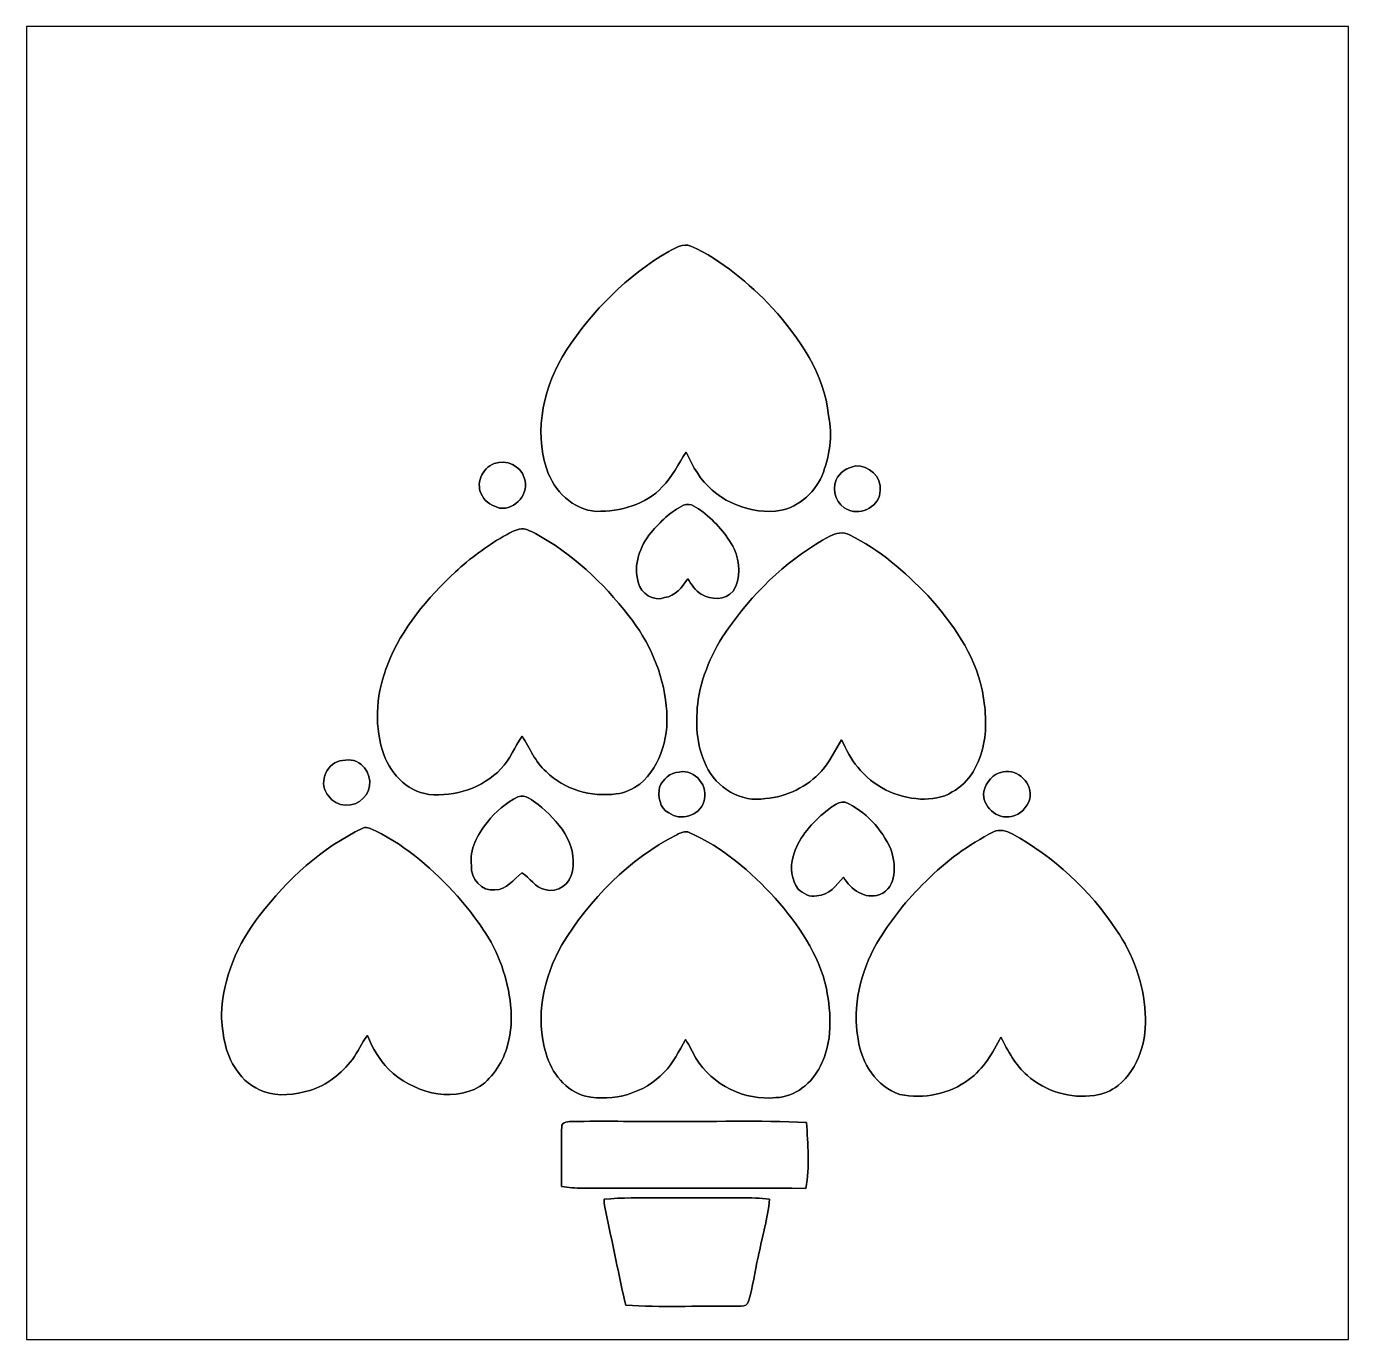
# Model space of a CAD drawing. Header units: centimetres. Extents: x -16.8 to 16.8, y -16.7 to 16.7.
import ezdxf

# ---------------------------------------------------------------- set-up
doc = ezdxf.new("R2010")
doc.units = ezdxf.units.CM
doc.header["$MEASUREMENT"] = 0
doc.layers.add('Layer 1', color=7, linetype='Continuous')

msp = doc.modelspace()

# ---------------------------------------------------------------- linework, layer by layer
at = {"layer": 'Layer 1', "color": 7}
for points, knots in [([(-16.77458, 16.66875), (-16.77458, 16.66875), (16.77458, 16.66875), (16.77458, 16.66875), (16.77458, 16.66875), (16.77458, 16.66875), (16.77458, -16.66875), (16.77458, -16.66875), (16.77458, -16.66875), (16.77458, -16.66875), (-16.77458, -16.66875), (-16.77458, -16.66875), (-16.77458, -16.66875), (-16.77458, -16.66875), (-16.77458, 16.66875), (-16.77458, 16.66875), (-16.77458, 16.66875), (-16.77458, 16.66875), (-16.77458, 16.66875), (-16.77458, 16.66875)], [0, 0, 0, 0, 0.16666667, 0.16666667, 0.16666667, 0.16666667, 0.33333333, 0.33333333, 0.33333333, 0.33333333, 0.5, 0.5, 0.5, 0.5, 0.66666667, 0.66666667, 0.66666667, 0.66666667, 1, 1, 1, 1]), ([(-0.47766, 10.95516), (-1.53388, 10.34697), (-2.41159, 9.45515), (-3.07693, 8.4395), (-3.07693, 8.4395), (-3.63926, 7.56109), (-3.90878, 6.43643), (-3.56799, 5.42502), (-3.56799, 5.42502), (-3.39196, 4.87398), (-2.90759, 4.39632), (-2.31034, 4.35751), (-2.31034, 4.35751), (-1.70886, 4.3501), (-1.05939, 4.52402), (-0.63959, 4.97946), (-0.63959, 4.97946), (-0.37924, 5.23028), (-0.23954, 5.5686), (-0.03034, 5.85717), (-0.03034, 5.85717), (0.05609, 5.67831), (0.13794, 5.49628), (0.25118, 5.33188), (0.25118, 5.33188), (0.66604, 4.67501), (1.46756, 4.30248), (2.23591, 4.36386), (2.23591, 4.36386), (2.75943, 4.41007), (3.21028, 4.79178), (3.41312, 5.26591), (3.41312, 5.26591), (3.60821, 5.74463), (3.68406, 6.2798), (3.58175, 6.78991), (3.58175, 6.78991), (3.47204, 7.84684), (2.84339, 8.75524), (2.15194, 9.52535), (2.15194, 9.52535), (1.55469, 10.1533), (0.88159, 10.7315), (0.08608, 11.09098), (0.08608, 11.09098), (-0.11183, 11.17953), (-0.30798, 11.03948), (-0.47766, 10.95516), (-0.47766, 10.95516), (-0.47766, 10.95516), (-0.47766, 10.95516), (-0.47766, 10.95516)], [0, 0, 0, 0, 0.07142857, 0.07142857, 0.07142857, 0.07142857, 0.14285714, 0.14285714, 0.14285714, 0.14285714, 0.21428571, 0.21428571, 0.21428571, 0.21428571, 0.28571429, 0.28571429, 0.28571429, 0.28571429, 0.35714286, 0.35714286, 0.35714286, 0.35714286, 0.42857143, 0.42857143, 0.42857143, 0.42857143, 0.5, 0.5, 0.5, 0.5, 0.57142857, 0.57142857, 0.57142857, 0.57142857, 0.64285714, 0.64285714, 0.64285714, 0.64285714, 0.71428571, 0.71428571, 0.71428571, 0.71428571, 0.78571429, 0.78571429, 0.78571429, 0.78571429, 0.85714286, 0.85714286, 0.85714286, 0.85714286, 1, 1, 1, 1]), ([(-4.90255, 5.5693), (-5.22076, 5.46029), (-5.39468, 5.03484), (-5.20347, 4.74451), (-5.20347, 4.74451), (-5.12269, 4.57482), (-4.93783, 4.49192), (-4.76814, 4.439), (-4.76814, 4.439), (-4.37162, 4.38891), (-3.99239, 4.82212), (-4.14196, 5.20524), (-4.14196, 5.20524), (-4.23863, 5.51497), (-4.59528, 5.68678), (-4.90255, 5.5693), (-4.90255, 5.5693), (-4.90255, 5.5693), (-4.90255, 5.5693), (-4.90255, 5.5693)], [0, 0, 0, 0, 0.16666667, 0.16666667, 0.16666667, 0.16666667, 0.33333333, 0.33333333, 0.33333333, 0.33333333, 0.5, 0.5, 0.5, 0.5, 0.66666667, 0.66666667, 0.66666667, 0.66666667, 1, 1, 1, 1]), ([(4.26297, 5.50933), (4.0573, 5.4737), (3.85868, 5.35093), (3.77049, 5.1562), (3.77049, 5.1562), (3.65936, 4.87539), (3.78213, 4.50356), (4.08058, 4.39808), (4.08058, 4.39808), (4.4129, 4.23862), (4.89761, 4.50568), (4.88703, 4.88703), (4.88703, 4.88703), (4.94171, 5.23981), (4.59387, 5.53191), (4.26297, 5.50933), (4.26297, 5.50933), (4.26297, 5.50933), (4.26297, 5.50933), (4.26297, 5.50933)], [0, 0, 0, 0, 0.16666667, 0.16666667, 0.16666667, 0.16666667, 0.33333333, 0.33333333, 0.33333333, 0.33333333, 0.5, 0.5, 0.5, 0.5, 0.66666667, 0.66666667, 0.66666667, 0.66666667, 1, 1, 1, 1]), ([(-0.10478, 4.51414), (-0.42757, 4.34975), (-0.69003, 4.08905), (-0.92604, 3.81847), (-0.92604, 3.81847), (-1.20791, 3.47098), (-1.38183, 3.0039), (-1.2506, 2.55764), (-1.2506, 2.55764), (-1.18674, 2.27259), (-0.86783, 2.05528), (-0.58138, 2.16782), (-0.58138, 2.16782), (-0.30515, 2.19886), (-0.14288, 2.4384), (0.00494, 2.64407), (0.00494, 2.64407), (0.10019, 2.49978), (0.19791, 2.34774), (0.34854, 2.25531), (0.34854, 2.25531), (0.59761, 2.10785), (0.9585, 2.08527), (1.15676, 2.33539), (1.15676, 2.33539), (1.37125, 2.65112), (1.32821, 3.07058), (1.18181, 3.40395), (1.18181, 3.40395), (1.00154, 3.77684), (0.70908, 4.0827), (0.39194, 4.34269), (0.39194, 4.34269), (0.24271, 4.43618), (0.0889, 4.59317), (-0.10478, 4.51414), (-0.10478, 4.51414), (-0.10478, 4.51414), (-0.10478, 4.51414), (-0.10478, 4.51414)], [0, 0, 0, 0, 0.09090909, 0.09090909, 0.09090909, 0.09090909, 0.18181818, 0.18181818, 0.18181818, 0.18181818, 0.27272727, 0.27272727, 0.27272727, 0.27272727, 0.36363636, 0.36363636, 0.36363636, 0.36363636, 0.45454545, 0.45454545, 0.45454545, 0.45454545, 0.54545455, 0.54545455, 0.54545455, 0.54545455, 0.63636364, 0.63636364, 0.63636364, 0.63636364, 0.72727273, 0.72727273, 0.72727273, 0.72727273, 0.81818182, 0.81818182, 0.81818182, 0.81818182, 1, 1, 1, 1]), ([(-4.26967, 3.90631), (-4.41643, 3.87562), (-4.54307, 3.78848), (-4.67431, 3.72075), (-4.67431, 3.72075), (-5.10787, 3.46251), (-5.52274, 3.16794), (-5.88998, 2.82081), (-5.88998, 2.82081), (-6.598, 2.15688), (-7.25099, 1.39383), (-7.60624, 0.47942), (-7.60624, 0.47942), (-7.88, -0.21131), (-7.96572, -0.99378), (-7.74065, -1.71062), (-7.74065, -1.71062), (-7.58508, -2.2539), (-7.14163, -2.75167), (-6.56131, -2.82716), (-6.56131, -2.82716), (-5.89668, -2.89243), (-5.20065, -2.66488), (-4.73322, -2.18087), (-4.73322, -2.18087), (-4.50321, -1.93851), (-4.38221, -1.62278), (-4.19947, -1.34867), (-4.19947, -1.34867), (-3.99239, -1.64536), (-3.87174, -2.00836), (-3.58951, -2.24931), (-3.58951, -2.24931), (-3.12491, -2.70228), (-2.44863, -2.90301), (-1.81081, -2.81552), (-1.81081, -2.81552), (-1.58926, -2.79753), (-1.38606, -2.69416), (-1.20968, -2.56469), (-1.20968, -2.56469), (-0.64735, -2.08492), (-0.4505, -1.29328), (-0.54116, -0.58173), (-0.54116, -0.58173), (-0.61454, 0.25929), (-0.97825, 1.0541), (-1.49437, 1.7145), (-1.49437, 1.7145), (-2.14383, 2.5467), (-2.92629, 3.29212), (-3.86115, 3.79483), (-3.86115, 3.79483), (-3.99062, 3.85092), (-4.11798, 3.95076), (-4.26967, 3.90631), (-4.26967, 3.90631), (-4.26967, 3.90631), (-4.26967, 3.90631), (-4.26967, 3.90631)], [0, 0, 0, 0, 0.0625, 0.0625, 0.0625, 0.0625, 0.125, 0.125, 0.125, 0.125, 0.1875, 0.1875, 0.1875, 0.1875, 0.25, 0.25, 0.25, 0.25, 0.3125, 0.3125, 0.3125, 0.3125, 0.375, 0.375, 0.375, 0.375, 0.4375, 0.4375, 0.4375, 0.4375, 0.5, 0.5, 0.5, 0.5, 0.5625, 0.5625, 0.5625, 0.5625, 0.625, 0.625, 0.625, 0.625, 0.6875, 0.6875, 0.6875, 0.6875, 0.75, 0.75, 0.75, 0.75, 0.8125, 0.8125, 0.8125, 0.8125, 0.875, 0.875, 0.875, 0.875, 1, 1, 1, 1]), ([(3.60927, 3.72816), (2.61655, 3.1937), (1.778, 2.40242), (1.11442, 1.49684), (1.11442, 1.49684), (0.69286, 0.93627), (0.38806, 0.27764), (0.27199, -0.41628), (0.27199, -0.41628), (0.19791, -0.98002), (0.21766, -1.58009), (0.47484, -2.09903), (0.47484, -2.09903), (0.72496, -2.66136), (1.36172, -3.04447), (1.97944, -2.93194), (1.97944, -2.93194), (2.52095, -2.89031), (3.0353, -2.63525), (3.40184, -2.23696), (3.40184, -2.23696), (3.61244, -2.00131), (3.73733, -1.70815), (3.90948, -1.44639), (3.90948, -1.44639), (4.0386, -1.68063), (4.13385, -1.93746), (4.31941, -2.13607), (4.31941, -2.13607), (4.70041, -2.62149), (5.29661, -2.91218), (5.90867, -2.94534), (5.90867, -2.94534), (6.18596, -2.94958), (6.48053, -2.92523), (6.71724, -2.76507), (6.71724, -2.76507), (7.16633, -2.52659), (7.41433, -2.03659), (7.51522, -1.55646), (7.51522, -1.55646), (7.60624, -1.10102), (7.56179, -0.62794), (7.47571, -0.17498), (7.47571, -0.17498), (7.28239, 0.74542), (6.71477, 1.52894), (6.09917, 2.21827), (6.09917, 2.21827), (5.51286, 2.81905), (4.87398, 3.39443), (4.10951, 3.75849), (4.10951, 3.75849), (3.95358, 3.84916), (3.76026, 3.80612), (3.60927, 3.72816), (3.60927, 3.72816), (3.60927, 3.72816), (3.60927, 3.72816), (3.60927, 3.72816)], [0, 0, 0, 0, 0.0625, 0.0625, 0.0625, 0.0625, 0.125, 0.125, 0.125, 0.125, 0.1875, 0.1875, 0.1875, 0.1875, 0.25, 0.25, 0.25, 0.25, 0.3125, 0.3125, 0.3125, 0.3125, 0.375, 0.375, 0.375, 0.375, 0.4375, 0.4375, 0.4375, 0.4375, 0.5, 0.5, 0.5, 0.5, 0.5625, 0.5625, 0.5625, 0.5625, 0.625, 0.625, 0.625, 0.625, 0.6875, 0.6875, 0.6875, 0.6875, 0.75, 0.75, 0.75, 0.75, 0.8125, 0.8125, 0.8125, 0.8125, 0.875, 0.875, 0.875, 0.875, 1, 1, 1, 1]), ([(-8.82086, -1.97661), (-9.19092, -2.06199), (-9.37084, -2.57739), (-9.11154, -2.86773), (-9.11154, -2.86773), (-8.91364, -3.1556), (-8.45714, -3.18594), (-8.22643, -2.92135), (-8.22643, -2.92135), (-7.97419, -2.69946), (-8.02922, -2.27189), (-8.27969, -2.07116), (-8.27969, -2.07116), (-8.42645, -1.93463), (-8.63635, -1.9371), (-8.82086, -1.97661), (-8.82086, -1.97661), (-8.82086, -1.97661), (-8.82086, -1.97661), (-8.82086, -1.97661)], [0, 0, 0, 0, 0.16666667, 0.16666667, 0.16666667, 0.16666667, 0.33333333, 0.33333333, 0.33333333, 0.33333333, 0.5, 0.5, 0.5, 0.5, 0.66666667, 0.66666667, 0.66666667, 0.66666667, 1, 1, 1, 1]), ([(-0.21484, -2.26025), (-0.44133, -2.2666), (-0.61983, -2.44898), (-0.71226, -2.6416), (-0.71226, -2.6416), (-0.74859, -2.87549), (-0.71543, -3.17853), (-0.47449, -3.29494), (-0.47449, -3.29494), (-0.18521, -3.52002), (0.29986, -3.36868), (0.41204, -3.02084), (0.41204, -3.02084), (0.55562, -2.63772), (0.20003, -2.17346), (-0.21484, -2.26025), (-0.21484, -2.26025), (-0.21484, -2.26025), (-0.21484, -2.26025), (-0.21484, -2.26025)], [0, 0, 0, 0, 0.16666667, 0.16666667, 0.16666667, 0.16666667, 0.33333333, 0.33333333, 0.33333333, 0.33333333, 0.5, 0.5, 0.5, 0.5, 0.66666667, 0.66666667, 0.66666667, 0.66666667, 1, 1, 1, 1]), ([(8.00594, -2.25919), (7.75547, -2.29129), (7.57379, -2.52307), (7.51628, -2.75661), (7.51628, -2.75661), (7.46795, -3.12914), (7.85213, -3.48051), (8.22184, -3.38631), (8.22184, -3.38631), (8.45397, -3.35562), (8.61766, -3.14854), (8.68997, -2.9397), (8.68997, -2.9397), (8.76476, -2.56223), (8.38835, -2.16888), (8.00594, -2.25919), (8.00594, -2.25919), (8.00594, -2.25919), (8.00594, -2.25919), (8.00594, -2.25919)], [0, 0, 0, 0, 0.16666667, 0.16666667, 0.16666667, 0.16666667, 0.33333333, 0.33333333, 0.33333333, 0.33333333, 0.5, 0.5, 0.5, 0.5, 0.66666667, 0.66666667, 0.66666667, 0.66666667, 1, 1, 1, 1]), ([(-4.30495, -2.89101), (-4.60904, -3.03812), (-4.86763, -3.26919), (-5.07788, -3.53131), (-5.07788, -3.53131), (-5.33012, -3.8421), (-5.53614, -4.22275), (-5.48287, -4.63797), (-5.48287, -4.63797), (-5.51533, -4.96006), (-5.21899, -5.30542), (-4.88562, -5.25039), (-4.88562, -5.25039), (-4.58611, -5.25745), (-4.41713, -4.98158), (-4.20546, -4.81718), (-4.20546, -4.81718), (-4.00121, -4.94771), (-3.86821, -5.19183), (-3.61738, -5.24263), (-3.61738, -5.24263), (-3.30482, -5.34247), (-2.95663, -5.09341), (-2.92029, -4.77449), (-2.92029, -4.77449), (-2.78412, -4.07141), (-3.28436, -3.49356), (-3.7906, -3.08434), (-3.7906, -3.08434), (-3.94511, -2.98379), (-4.10069, -2.81411), (-4.30495, -2.89101), (-4.30495, -2.89101), (-4.30495, -2.89101), (-4.30495, -2.89101), (-4.30495, -2.89101)], [0, 0, 0, 0, 0.1, 0.1, 0.1, 0.1, 0.2, 0.2, 0.2, 0.2, 0.3, 0.3, 0.3, 0.3, 0.4, 0.4, 0.4, 0.4, 0.5, 0.5, 0.5, 0.5, 0.6, 0.6, 0.6, 0.6, 0.7, 0.7, 0.7, 0.7, 0.8, 0.8, 0.8, 0.8, 1, 1, 1, 1]), ([(3.45052, -3.31011), (3.10656, -3.59939), (2.80035, -3.96416), (2.67864, -4.40478), (2.67864, -4.40478), (2.60244, -4.68277), (2.63525, -4.99816), (2.81023, -5.23381), (2.81023, -5.23381), (2.94111, -5.34035), (3.10233, -5.45571), (3.28436, -5.40173), (3.28436, -5.40173), (3.58669, -5.39574), (3.77896, -5.13927), (3.95499, -4.92901), (3.95499, -4.92901), (4.13914, -5.24122), (4.50074, -5.50616), (4.87786, -5.37104), (4.87786, -5.37104), (5.33753, -5.18583), (5.28179, -4.6034), (5.16184, -4.21781), (5.16184, -4.21781), (4.92689, -3.70417), (4.51556, -3.25508), (3.99697, -3.02119), (3.99697, -3.02119), (3.77296, -3.01131), (3.61491, -3.19088), (3.45052, -3.31011), (3.45052, -3.31011), (3.45052, -3.31011), (3.45052, -3.31011), (3.45052, -3.31011)], [0, 0, 0, 0, 0.1, 0.1, 0.1, 0.1, 0.2, 0.2, 0.2, 0.2, 0.3, 0.3, 0.3, 0.3, 0.4, 0.4, 0.4, 0.4, 0.5, 0.5, 0.5, 0.5, 0.6, 0.6, 0.6, 0.6, 0.7, 0.7, 0.7, 0.7, 0.8, 0.8, 0.8, 0.8, 1, 1, 1, 1]), ([(-8.23524, -3.68653), (-9.28582, -4.17865), (-10.15436, -4.98828), (-10.85674, -5.90056), (-10.85674, -5.90056), (-11.41624, -6.61705), (-11.79724, -7.49829), (-11.82617, -8.41481), (-11.82617, -8.41481), (-11.80359, -8.90164), (-11.73304, -9.41423), (-11.44446, -9.82274), (-11.44446, -9.82274), (-11.28642, -10.07745), (-11.03101, -10.26019), (-10.75619, -10.37096), (-10.75619, -10.37096), (-10.38013, -10.51242), (-9.96244, -10.44751), (-9.58603, -10.34168), (-9.58603, -10.34168), (-9.14682, -10.21644), (-8.78346, -9.90882), (-8.50477, -9.5564), (-8.50477, -9.5564), (-8.35695, -9.36801), (-8.27687, -9.13624), (-8.12271, -8.95244), (-8.12271, -8.95244), (-7.99042, -9.26289), (-7.81826, -9.56169), (-7.58508, -9.80722), (-7.58508, -9.80722), (-6.99558, -10.37731), (-6.02544, -10.6747), (-5.27438, -10.24714), (-5.27438, -10.24714), (-4.91808, -9.99878), (-4.67395, -9.60826), (-4.56636, -9.19057), (-4.56636, -9.19057), (-4.37374, -8.52981), (-4.49862, -7.82179), (-4.71488, -7.18326), (-4.71488, -7.18326), (-4.94348, -6.51369), (-5.38163, -5.94466), (-5.83636, -5.41302), (-5.83636, -5.41302), (-6.43361, -4.75262), (-7.11412, -4.14973), (-7.91774, -3.75285), (-7.91774, -3.75285), (-8.01617, -3.71793), (-8.12729, -3.6322), (-8.23524, -3.68653), (-8.23524, -3.68653), (-8.23524, -3.68653), (-8.23524, -3.68653), (-8.23524, -3.68653)], [0, 0, 0, 0, 0.0625, 0.0625, 0.0625, 0.0625, 0.125, 0.125, 0.125, 0.125, 0.1875, 0.1875, 0.1875, 0.1875, 0.25, 0.25, 0.25, 0.25, 0.3125, 0.3125, 0.3125, 0.3125, 0.375, 0.375, 0.375, 0.375, 0.4375, 0.4375, 0.4375, 0.4375, 0.5, 0.5, 0.5, 0.5, 0.5625, 0.5625, 0.5625, 0.5625, 0.625, 0.625, 0.625, 0.625, 0.6875, 0.6875, 0.6875, 0.6875, 0.75, 0.75, 0.75, 0.75, 0.8125, 0.8125, 0.8125, 0.8125, 0.875, 0.875, 0.875, 0.875, 1, 1, 1, 1]), ([(-0.27199, -3.85057), (-1.48978, -4.47781), (-2.48285, -5.48675), (-3.19017, -6.65092), (-3.19017, -6.65092), (-3.6509, -7.47818), (-3.87703, -8.48748), (-3.58987, -9.41141), (-3.58987, -9.41141), (-3.44981, -9.89965), (-3.09316, -10.35367), (-2.58868, -10.49126), (-2.58868, -10.49126), (-1.87995, -10.63872), (-1.09185, -10.41788), (-0.59443, -9.88377), (-0.59443, -9.88377), (-0.35489, -9.64847), (-0.21908, -9.33697), (-0.04974, -9.05263), (-0.04974, -9.05263), (0.05256, -9.20221), (0.12488, -9.36872), (0.21449, -9.52571), (0.21449, -9.52571), (0.62653, -10.20657), (1.44815, -10.60979), (2.23943, -10.52654), (2.23943, -10.52654), (2.73368, -10.51278), (3.16442, -10.15294), (3.37432, -9.7222), (3.37432, -9.7222), (3.68335, -9.11684), (3.64984, -8.40881), (3.52531, -7.7597), (3.52531, -7.7597), (3.33834, -6.87987), (2.80317, -6.13234), (2.22779, -5.46241), (2.22779, -5.46241), (1.60479, -4.78931), (0.89041, -4.17266), (0.04621, -3.79695), (0.04621, -3.79695), (-0.06103, -3.74297), (-0.17427, -3.80647), (-0.27199, -3.85057), (-0.27199, -3.85057), (-0.27199, -3.85057), (-0.27199, -3.85057), (-0.27199, -3.85057)], [0, 0, 0, 0, 0.07142857, 0.07142857, 0.07142857, 0.07142857, 0.14285714, 0.14285714, 0.14285714, 0.14285714, 0.21428571, 0.21428571, 0.21428571, 0.21428571, 0.28571429, 0.28571429, 0.28571429, 0.28571429, 0.35714286, 0.35714286, 0.35714286, 0.35714286, 0.42857143, 0.42857143, 0.42857143, 0.42857143, 0.5, 0.5, 0.5, 0.5, 0.57142857, 0.57142857, 0.57142857, 0.57142857, 0.64285714, 0.64285714, 0.64285714, 0.64285714, 0.71428571, 0.71428571, 0.71428571, 0.71428571, 0.78571429, 0.78571429, 0.78571429, 0.78571429, 0.85714286, 0.85714286, 0.85714286, 0.85714286, 1, 1, 1, 1]), ([(7.76781, -3.77896), (7.13246, -4.09751), (6.54861, -4.52014), (6.05614, -5.03308), (6.05614, -5.03308), (5.56225, -5.48958), (5.15514, -6.03215), (4.80589, -6.60471), (4.80589, -6.60471), (4.39561, -7.33919), (4.1716, -8.20561), (4.32929, -9.04487), (4.32929, -9.04487), (4.41501, -9.64636), (4.79178, -10.25243), (5.39221, -10.44504), (5.39221, -10.44504), (5.98981, -10.56428), (6.64951, -10.44187), (7.13952, -10.06792), (7.13952, -10.06792), (7.51487, -9.79805), (7.74488, -9.38953), (7.95267, -8.98737), (7.95267, -8.98737), (8.13188, -9.34085), (8.31815, -9.70562), (8.62789, -9.96456), (8.62789, -9.96456), (9.08367, -10.36955), (9.7215, -10.55934), (10.32439, -10.46939), (10.32439, -10.46939), (10.54276, -10.44293), (10.75161, -10.35332), (10.92482, -10.21856), (10.92482, -10.21856), (11.46034, -9.78323), (11.6653, -9.04769), (11.61732, -8.37953), (11.61732, -8.37953), (11.57958, -7.62141), (11.303, -6.88904), (10.88108, -6.26322), (10.88108, -6.26322), (10.20727, -5.25921), (9.29781, -4.41078), (8.23666, -3.82834), (8.23666, -3.82834), (8.09625, -3.75426), (7.9181, -3.70346), (7.76781, -3.77896), (7.76781, -3.77896), (7.76781, -3.77896), (7.76781, -3.77896), (7.76781, -3.77896)], [0, 0, 0, 0, 0.06666667, 0.06666667, 0.06666667, 0.06666667, 0.13333333, 0.13333333, 0.13333333, 0.13333333, 0.2, 0.2, 0.2, 0.2, 0.26666667, 0.26666667, 0.26666667, 0.26666667, 0.33333333, 0.33333333, 0.33333333, 0.33333333, 0.4, 0.4, 0.4, 0.4, 0.46666667, 0.46666667, 0.46666667, 0.46666667, 0.53333333, 0.53333333, 0.53333333, 0.53333333, 0.6, 0.6, 0.6, 0.6, 0.66666667, 0.66666667, 0.66666667, 0.66666667, 0.73333333, 0.73333333, 0.73333333, 0.73333333, 0.8, 0.8, 0.8, 0.8, 0.86666667, 0.86666667, 0.86666667, 0.86666667, 1, 1, 1, 1]), ([(-3.19088, -11.27019), (-3.20887, -11.77219), (-3.18735, -12.27561), (-3.19793, -12.77867), (-3.19793, -12.77867), (-3.02366, -12.82241), (-2.84304, -12.81924), (-2.66383, -12.82629), (-2.66383, -12.82629), (-0.77399, -12.82488), (1.11619, -12.81677), (3.00602, -12.82982), (3.00602, -12.82982), (3.10903, -12.27914), (3.04553, -11.71081), (3.02331, -11.15589), (3.02331, -11.15589), (1.81081, -11.09733), (0.59584, -11.14531), (-0.61736, -11.13014), (-0.61736, -11.13014), (-1.38183, -11.13755), (-2.14665, -11.11497), (-2.91077, -11.13472), (-2.91077, -11.13472), (-2.99508, -11.13155), (-3.19899, -11.13226), (-3.19088, -11.27019), (-3.19088, -11.27019), (-3.19088, -11.27019), (-3.19088, -11.27019), (-3.19088, -11.27019)], [0, 0, 0, 0, 0.11111111, 0.11111111, 0.11111111, 0.11111111, 0.22222222, 0.22222222, 0.22222222, 0.22222222, 0.33333333, 0.33333333, 0.33333333, 0.33333333, 0.44444444, 0.44444444, 0.44444444, 0.44444444, 0.55555556, 0.55555556, 0.55555556, 0.55555556, 0.66666667, 0.66666667, 0.66666667, 0.66666667, 0.77777778, 0.77777778, 0.77777778, 0.77777778, 1, 1, 1, 1]), ([(-2.11843, -13.10287), (-2.11243, -13.32406), (-2.04646, -13.53644), (-2.0066, -13.75269), (-2.0066, -13.75269), (-1.85561, -14.43355), (-1.7272, -15.11864), (-1.56669, -15.79739), (-1.56669, -15.79739), (-0.67557, -15.8563), (0.21978, -15.80797), (1.11231, -15.8242), (1.11231, -15.8242), (1.24601, -15.79033), (1.50389, -15.88805), (1.5494, -15.69544), (1.5494, -15.69544), (1.66617, -15.33031), (1.69757, -14.94331), (1.79634, -14.5736), (1.79634, -14.5736), (1.88277, -14.08148), (2.038, -13.60029), (2.08245, -13.10181), (2.08245, -13.10181), (1.60796, -13.05101), (1.12889, -13.0743), (0.65264, -13.06865), (0.65264, -13.06865), (-0.27093, -13.08594), (-1.19627, -13.03584), (-2.11843, -13.10287)], [0, 0, 0, 0, 0.11111111, 0.11111111, 0.11111111, 0.11111111, 0.22222222, 0.22222222, 0.22222222, 0.22222222, 0.33333333, 0.33333333, 0.33333333, 0.33333333, 0.44444444, 0.44444444, 0.44444444, 0.44444444, 0.55555556, 0.55555556, 0.55555556, 0.55555556, 0.66666667, 0.66666667, 0.66666667, 0.66666667, 0.77777778, 0.77777778, 0.77777778, 0.77777778, 1, 1, 1, 1])]:
    msp.add_open_spline(points, degree=3, knots=knots, dxfattribs=at)
at = {"layer": 'Layer 1', "color": 8}
for points, knots in [([(-0.47766, 10.95516), (-0.30798, 11.03948), (-0.11183, 11.17953), (0.08608, 11.09098), (0.08608, 11.09098), (0.88159, 10.7315), (1.55469, 10.1533), (2.15194, 9.52535), (2.15194, 9.52535), (2.84339, 8.75524), (3.47204, 7.84684), (3.58175, 6.78991), (3.58175, 6.78991), (3.68406, 6.2798), (3.60821, 5.74463), (3.41312, 5.26591), (3.41312, 5.26591), (3.21028, 4.79178), (2.75943, 4.41007), (2.23591, 4.36386), (2.23591, 4.36386), (1.46756, 4.30248), (0.66604, 4.67501), (0.25118, 5.33188), (0.25118, 5.33188), (0.13794, 5.49628), (0.05609, 5.67831), (-0.03034, 5.85717), (-0.03034, 5.85717), (-0.23954, 5.5686), (-0.37924, 5.23028), (-0.63959, 4.97946), (-0.63959, 4.97946), (-1.05939, 4.52402), (-1.70886, 4.3501), (-2.31034, 4.35751), (-2.31034, 4.35751), (-2.90759, 4.39632), (-3.39196, 4.87398), (-3.56799, 5.42502), (-3.56799, 5.42502), (-3.90878, 6.43643), (-3.63926, 7.56109), (-3.07693, 8.4395), (-3.07693, 8.4395), (-2.41159, 9.45515), (-1.53388, 10.34697), (-0.47766, 10.95516)], [0, 0, 0, 0, 0.07692308, 0.07692308, 0.07692308, 0.07692308, 0.15384615, 0.15384615, 0.15384615, 0.15384615, 0.23076923, 0.23076923, 0.23076923, 0.23076923, 0.30769231, 0.30769231, 0.30769231, 0.30769231, 0.38461538, 0.38461538, 0.38461538, 0.38461538, 0.46153846, 0.46153846, 0.46153846, 0.46153846, 0.53846154, 0.53846154, 0.53846154, 0.53846154, 0.61538462, 0.61538462, 0.61538462, 0.61538462, 0.69230769, 0.69230769, 0.69230769, 0.69230769, 0.76923077, 0.76923077, 0.76923077, 0.76923077, 0.84615385, 0.84615385, 0.84615385, 0.84615385, 1, 1, 1, 1]), ([(-4.90255, 5.5693), (-4.59528, 5.68678), (-4.23863, 5.51497), (-4.14196, 5.20524), (-4.14196, 5.20524), (-3.99239, 4.82212), (-4.37162, 4.38891), (-4.76814, 4.439), (-4.76814, 4.439), (-4.93783, 4.49192), (-5.12269, 4.57482), (-5.20347, 4.74451), (-5.20347, 4.74451), (-5.39468, 5.03484), (-5.22076, 5.46029), (-4.90255, 5.5693)], [0, 0, 0, 0, 0.2, 0.2, 0.2, 0.2, 0.4, 0.4, 0.4, 0.4, 0.6, 0.6, 0.6, 0.6, 1, 1, 1, 1]), ([(4.26297, 5.50933), (4.59387, 5.53191), (4.94171, 5.23981), (4.88703, 4.88703), (4.88703, 4.88703), (4.89761, 4.50568), (4.4129, 4.23862), (4.08058, 4.39808), (4.08058, 4.39808), (3.78213, 4.50356), (3.65936, 4.87539), (3.77049, 5.1562), (3.77049, 5.1562), (3.85868, 5.35093), (4.0573, 5.4737), (4.26297, 5.50933)], [0, 0, 0, 0, 0.2, 0.2, 0.2, 0.2, 0.4, 0.4, 0.4, 0.4, 0.6, 0.6, 0.6, 0.6, 1, 1, 1, 1]), ([(-0.10478, 4.51414), (0.0889, 4.59317), (0.24271, 4.43618), (0.39194, 4.34269), (0.39194, 4.34269), (0.70908, 4.0827), (1.00154, 3.77684), (1.18181, 3.40395), (1.18181, 3.40395), (1.32821, 3.07058), (1.37125, 2.65112), (1.15676, 2.33539), (1.15676, 2.33539), (0.9585, 2.08527), (0.59761, 2.10785), (0.34854, 2.25531), (0.34854, 2.25531), (0.19791, 2.34774), (0.10019, 2.49978), (0.00494, 2.64407), (0.00494, 2.64407), (-0.14288, 2.4384), (-0.30515, 2.19886), (-0.58138, 2.16782), (-0.58138, 2.16782), (-0.86783, 2.05528), (-1.18674, 2.27259), (-1.2506, 2.55764), (-1.2506, 2.55764), (-1.38183, 3.0039), (-1.20791, 3.47098), (-0.92604, 3.81847), (-0.92604, 3.81847), (-0.69003, 4.08905), (-0.42757, 4.34975), (-0.10478, 4.51414)], [0, 0, 0, 0, 0.1, 0.1, 0.1, 0.1, 0.2, 0.2, 0.2, 0.2, 0.3, 0.3, 0.3, 0.3, 0.4, 0.4, 0.4, 0.4, 0.5, 0.5, 0.5, 0.5, 0.6, 0.6, 0.6, 0.6, 0.7, 0.7, 0.7, 0.7, 0.8, 0.8, 0.8, 0.8, 1, 1, 1, 1]), ([(-4.26967, 3.90631), (-4.11798, 3.95076), (-3.99062, 3.85092), (-3.86115, 3.79483), (-3.86115, 3.79483), (-2.92629, 3.29212), (-2.14383, 2.5467), (-1.49437, 1.7145), (-1.49437, 1.7145), (-0.97825, 1.0541), (-0.61454, 0.25929), (-0.54116, -0.58173), (-0.54116, -0.58173), (-0.4505, -1.29328), (-0.64735, -2.08492), (-1.20968, -2.56469), (-1.20968, -2.56469), (-1.38606, -2.69416), (-1.58926, -2.79753), (-1.81081, -2.81552), (-1.81081, -2.81552), (-2.44863, -2.90301), (-3.12491, -2.70228), (-3.58951, -2.24931), (-3.58951, -2.24931), (-3.87174, -2.00836), (-3.99239, -1.64536), (-4.19947, -1.34867), (-4.19947, -1.34867), (-4.38221, -1.62278), (-4.50321, -1.93851), (-4.73322, -2.18087), (-4.73322, -2.18087), (-5.20065, -2.66488), (-5.89668, -2.89243), (-6.56131, -2.82716), (-6.56131, -2.82716), (-7.14163, -2.75167), (-7.58508, -2.2539), (-7.74065, -1.71062), (-7.74065, -1.71062), (-7.96572, -0.99378), (-7.88, -0.21131), (-7.60624, 0.47942), (-7.60624, 0.47942), (-7.25099, 1.39383), (-6.598, 2.15688), (-5.88998, 2.82081), (-5.88998, 2.82081), (-5.52274, 3.16794), (-5.10787, 3.46251), (-4.67431, 3.72075), (-4.67431, 3.72075), (-4.54307, 3.78848), (-4.41643, 3.87562), (-4.26967, 3.90631)], [0, 0, 0, 0, 0.06666667, 0.06666667, 0.06666667, 0.06666667, 0.13333333, 0.13333333, 0.13333333, 0.13333333, 0.2, 0.2, 0.2, 0.2, 0.26666667, 0.26666667, 0.26666667, 0.26666667, 0.33333333, 0.33333333, 0.33333333, 0.33333333, 0.4, 0.4, 0.4, 0.4, 0.46666667, 0.46666667, 0.46666667, 0.46666667, 0.53333333, 0.53333333, 0.53333333, 0.53333333, 0.6, 0.6, 0.6, 0.6, 0.66666667, 0.66666667, 0.66666667, 0.66666667, 0.73333333, 0.73333333, 0.73333333, 0.73333333, 0.8, 0.8, 0.8, 0.8, 0.86666667, 0.86666667, 0.86666667, 0.86666667, 1, 1, 1, 1]), ([(3.60927, 3.72816), (3.76026, 3.80612), (3.95358, 3.84916), (4.10951, 3.75849), (4.10951, 3.75849), (4.87398, 3.39443), (5.51286, 2.81905), (6.09917, 2.21827), (6.09917, 2.21827), (6.71477, 1.52894), (7.28239, 0.74542), (7.47571, -0.17498), (7.47571, -0.17498), (7.56179, -0.62794), (7.60624, -1.10102), (7.51522, -1.55646), (7.51522, -1.55646), (7.41433, -2.03659), (7.16633, -2.52659), (6.71724, -2.76507), (6.71724, -2.76507), (6.48053, -2.92523), (6.18596, -2.94958), (5.90867, -2.94534), (5.90867, -2.94534), (5.29661, -2.91218), (4.70041, -2.62149), (4.31941, -2.13607), (4.31941, -2.13607), (4.13385, -1.93746), (4.0386, -1.68063), (3.90948, -1.44639), (3.90948, -1.44639), (3.73733, -1.70815), (3.61244, -2.00131), (3.40184, -2.23696), (3.40184, -2.23696), (3.0353, -2.63525), (2.52095, -2.89031), (1.97944, -2.93194), (1.97944, -2.93194), (1.36172, -3.04447), (0.72496, -2.66136), (0.47484, -2.09903), (0.47484, -2.09903), (0.21766, -1.58009), (0.19791, -0.98002), (0.27199, -0.41628), (0.27199, -0.41628), (0.38806, 0.27764), (0.69286, 0.93627), (1.11442, 1.49684), (1.11442, 1.49684), (1.778, 2.40242), (2.61655, 3.1937), (3.60927, 3.72816)], [0, 0, 0, 0, 0.06666667, 0.06666667, 0.06666667, 0.06666667, 0.13333333, 0.13333333, 0.13333333, 0.13333333, 0.2, 0.2, 0.2, 0.2, 0.26666667, 0.26666667, 0.26666667, 0.26666667, 0.33333333, 0.33333333, 0.33333333, 0.33333333, 0.4, 0.4, 0.4, 0.4, 0.46666667, 0.46666667, 0.46666667, 0.46666667, 0.53333333, 0.53333333, 0.53333333, 0.53333333, 0.6, 0.6, 0.6, 0.6, 0.66666667, 0.66666667, 0.66666667, 0.66666667, 0.73333333, 0.73333333, 0.73333333, 0.73333333, 0.8, 0.8, 0.8, 0.8, 0.86666667, 0.86666667, 0.86666667, 0.86666667, 1, 1, 1, 1]), ([(-8.82086, -1.97661), (-8.63635, -1.9371), (-8.42645, -1.93463), (-8.27969, -2.07116), (-8.27969, -2.07116), (-8.02922, -2.27189), (-7.97419, -2.69946), (-8.22643, -2.92135), (-8.22643, -2.92135), (-8.45714, -3.18594), (-8.91364, -3.1556), (-9.11154, -2.86773), (-9.11154, -2.86773), (-9.37084, -2.57739), (-9.19092, -2.06199), (-8.82086, -1.97661)], [0, 0, 0, 0, 0.2, 0.2, 0.2, 0.2, 0.4, 0.4, 0.4, 0.4, 0.6, 0.6, 0.6, 0.6, 1, 1, 1, 1]), ([(-0.21484, -2.26025), (0.20003, -2.17346), (0.55562, -2.63772), (0.41204, -3.02084), (0.41204, -3.02084), (0.29986, -3.36868), (-0.18521, -3.52002), (-0.47449, -3.29494), (-0.47449, -3.29494), (-0.71543, -3.17853), (-0.74859, -2.87549), (-0.71226, -2.6416), (-0.71226, -2.6416), (-0.61983, -2.44898), (-0.44133, -2.2666), (-0.21484, -2.26025)], [0, 0, 0, 0, 0.2, 0.2, 0.2, 0.2, 0.4, 0.4, 0.4, 0.4, 0.6, 0.6, 0.6, 0.6, 1, 1, 1, 1]), ([(8.00594, -2.25919), (8.38835, -2.16888), (8.76476, -2.56223), (8.68997, -2.9397), (8.68997, -2.9397), (8.61766, -3.14854), (8.45397, -3.35562), (8.22184, -3.38631), (8.22184, -3.38631), (7.85213, -3.48051), (7.46795, -3.12914), (7.51628, -2.75661), (7.51628, -2.75661), (7.57379, -2.52307), (7.75547, -2.29129), (8.00594, -2.25919)], [0, 0, 0, 0, 0.2, 0.2, 0.2, 0.2, 0.4, 0.4, 0.4, 0.4, 0.6, 0.6, 0.6, 0.6, 1, 1, 1, 1]), ([(-4.30495, -2.89101), (-4.10069, -2.81411), (-3.94511, -2.98379), (-3.7906, -3.08434), (-3.7906, -3.08434), (-3.28436, -3.49356), (-2.78412, -4.07141), (-2.92029, -4.77449), (-2.92029, -4.77449), (-2.95663, -5.09341), (-3.30482, -5.34247), (-3.61738, -5.24263), (-3.61738, -5.24263), (-3.86821, -5.19183), (-4.00121, -4.94771), (-4.20546, -4.81718), (-4.20546, -4.81718), (-4.41713, -4.98158), (-4.58611, -5.25745), (-4.88562, -5.25039), (-4.88562, -5.25039), (-5.21899, -5.30542), (-5.51533, -4.96006), (-5.48287, -4.63797), (-5.48287, -4.63797), (-5.53614, -4.22275), (-5.33012, -3.8421), (-5.07788, -3.53131), (-5.07788, -3.53131), (-4.86763, -3.26919), (-4.60904, -3.03812), (-4.30495, -2.89101)], [0, 0, 0, 0, 0.11111111, 0.11111111, 0.11111111, 0.11111111, 0.22222222, 0.22222222, 0.22222222, 0.22222222, 0.33333333, 0.33333333, 0.33333333, 0.33333333, 0.44444444, 0.44444444, 0.44444444, 0.44444444, 0.55555556, 0.55555556, 0.55555556, 0.55555556, 0.66666667, 0.66666667, 0.66666667, 0.66666667, 0.77777778, 0.77777778, 0.77777778, 0.77777778, 1, 1, 1, 1]), ([(3.45052, -3.31011), (3.61491, -3.19088), (3.77296, -3.01131), (3.99697, -3.02119), (3.99697, -3.02119), (4.51556, -3.25508), (4.92689, -3.70417), (5.16184, -4.21781), (5.16184, -4.21781), (5.28179, -4.6034), (5.33753, -5.18583), (4.87786, -5.37104), (4.87786, -5.37104), (4.50074, -5.50616), (4.13914, -5.24122), (3.95499, -4.92901), (3.95499, -4.92901), (3.77896, -5.13927), (3.58669, -5.39574), (3.28436, -5.40173), (3.28436, -5.40173), (3.10233, -5.45571), (2.94111, -5.34035), (2.81023, -5.23381), (2.81023, -5.23381), (2.63525, -4.99816), (2.60244, -4.68277), (2.67864, -4.40478), (2.67864, -4.40478), (2.80035, -3.96416), (3.10656, -3.59939), (3.45052, -3.31011)], [0, 0, 0, 0, 0.11111111, 0.11111111, 0.11111111, 0.11111111, 0.22222222, 0.22222222, 0.22222222, 0.22222222, 0.33333333, 0.33333333, 0.33333333, 0.33333333, 0.44444444, 0.44444444, 0.44444444, 0.44444444, 0.55555556, 0.55555556, 0.55555556, 0.55555556, 0.66666667, 0.66666667, 0.66666667, 0.66666667, 0.77777778, 0.77777778, 0.77777778, 0.77777778, 1, 1, 1, 1]), ([(-8.23524, -3.68653), (-8.12729, -3.6322), (-8.01617, -3.71793), (-7.91774, -3.75285), (-7.91774, -3.75285), (-7.11412, -4.14973), (-6.43361, -4.75262), (-5.83636, -5.41302), (-5.83636, -5.41302), (-5.38163, -5.94466), (-4.94348, -6.51369), (-4.71488, -7.18326), (-4.71488, -7.18326), (-4.49862, -7.82179), (-4.37374, -8.52981), (-4.56636, -9.19057), (-4.56636, -9.19057), (-4.67395, -9.60826), (-4.91808, -9.99878), (-5.27438, -10.24714), (-5.27438, -10.24714), (-6.02544, -10.6747), (-6.99558, -10.37731), (-7.58508, -9.80722), (-7.58508, -9.80722), (-7.81826, -9.56169), (-7.99042, -9.26289), (-8.12271, -8.95244), (-8.12271, -8.95244), (-8.27687, -9.13624), (-8.35695, -9.36801), (-8.50477, -9.5564), (-8.50477, -9.5564), (-8.78346, -9.90882), (-9.14682, -10.21644), (-9.58603, -10.34168), (-9.58603, -10.34168), (-9.96244, -10.44751), (-10.38013, -10.51242), (-10.75619, -10.37096), (-10.75619, -10.37096), (-11.03101, -10.26019), (-11.28642, -10.07745), (-11.44446, -9.82274), (-11.44446, -9.82274), (-11.73304, -9.41423), (-11.80359, -8.90164), (-11.82617, -8.41481), (-11.82617, -8.41481), (-11.79724, -7.49829), (-11.41624, -6.61705), (-10.85674, -5.90056), (-10.85674, -5.90056), (-10.15436, -4.98828), (-9.28582, -4.17865), (-8.23524, -3.68653)], [0, 0, 0, 0, 0.06666667, 0.06666667, 0.06666667, 0.06666667, 0.13333333, 0.13333333, 0.13333333, 0.13333333, 0.2, 0.2, 0.2, 0.2, 0.26666667, 0.26666667, 0.26666667, 0.26666667, 0.33333333, 0.33333333, 0.33333333, 0.33333333, 0.4, 0.4, 0.4, 0.4, 0.46666667, 0.46666667, 0.46666667, 0.46666667, 0.53333333, 0.53333333, 0.53333333, 0.53333333, 0.6, 0.6, 0.6, 0.6, 0.66666667, 0.66666667, 0.66666667, 0.66666667, 0.73333333, 0.73333333, 0.73333333, 0.73333333, 0.8, 0.8, 0.8, 0.8, 0.86666667, 0.86666667, 0.86666667, 0.86666667, 1, 1, 1, 1]), ([(-0.27199, -3.85057), (-0.17427, -3.80647), (-0.06103, -3.74297), (0.04621, -3.79695), (0.04621, -3.79695), (0.89041, -4.17266), (1.60479, -4.78931), (2.22779, -5.46241), (2.22779, -5.46241), (2.80317, -6.13234), (3.33834, -6.87987), (3.52531, -7.7597), (3.52531, -7.7597), (3.64984, -8.40881), (3.68335, -9.11684), (3.37432, -9.7222), (3.37432, -9.7222), (3.16442, -10.15294), (2.73368, -10.51278), (2.23943, -10.52654), (2.23943, -10.52654), (1.44815, -10.60979), (0.62653, -10.20657), (0.21449, -9.52571), (0.21449, -9.52571), (0.12488, -9.36872), (0.05256, -9.20221), (-0.04974, -9.05263), (-0.04974, -9.05263), (-0.21908, -9.33697), (-0.35489, -9.64847), (-0.59443, -9.88377), (-0.59443, -9.88377), (-1.09185, -10.41788), (-1.87995, -10.63872), (-2.58868, -10.49126), (-2.58868, -10.49126), (-3.09316, -10.35367), (-3.44981, -9.89965), (-3.58987, -9.41141), (-3.58987, -9.41141), (-3.87703, -8.48748), (-3.6509, -7.47818), (-3.19017, -6.65092), (-3.19017, -6.65092), (-2.48285, -5.48675), (-1.48978, -4.47781), (-0.27199, -3.85057)], [0, 0, 0, 0, 0.07692308, 0.07692308, 0.07692308, 0.07692308, 0.15384615, 0.15384615, 0.15384615, 0.15384615, 0.23076923, 0.23076923, 0.23076923, 0.23076923, 0.30769231, 0.30769231, 0.30769231, 0.30769231, 0.38461538, 0.38461538, 0.38461538, 0.38461538, 0.46153846, 0.46153846, 0.46153846, 0.46153846, 0.53846154, 0.53846154, 0.53846154, 0.53846154, 0.61538462, 0.61538462, 0.61538462, 0.61538462, 0.69230769, 0.69230769, 0.69230769, 0.69230769, 0.76923077, 0.76923077, 0.76923077, 0.76923077, 0.84615385, 0.84615385, 0.84615385, 0.84615385, 1, 1, 1, 1]), ([(7.76781, -3.77896), (7.9181, -3.70346), (8.09625, -3.75426), (8.23666, -3.82834), (8.23666, -3.82834), (9.29781, -4.41078), (10.20727, -5.25921), (10.88108, -6.26322), (10.88108, -6.26322), (11.303, -6.88904), (11.57958, -7.62141), (11.61732, -8.37953), (11.61732, -8.37953), (11.6653, -9.04769), (11.46034, -9.78323), (10.92482, -10.21856), (10.92482, -10.21856), (10.75161, -10.35332), (10.54276, -10.44293), (10.32439, -10.46939), (10.32439, -10.46939), (9.7215, -10.55934), (9.08367, -10.36955), (8.62789, -9.96456), (8.62789, -9.96456), (8.31815, -9.70562), (8.13188, -9.34085), (7.95267, -8.98737), (7.95267, -8.98737), (7.74488, -9.38953), (7.51487, -9.79805), (7.13952, -10.06792), (7.13952, -10.06792), (6.64951, -10.44187), (5.98981, -10.56428), (5.39221, -10.44504), (5.39221, -10.44504), (4.79178, -10.25243), (4.41501, -9.64636), (4.32929, -9.04487), (4.32929, -9.04487), (4.1716, -8.20561), (4.39561, -7.33919), (4.80589, -6.60471), (4.80589, -6.60471), (5.15514, -6.03215), (5.56225, -5.48958), (6.05614, -5.03308), (6.05614, -5.03308), (6.54861, -4.52014), (7.13246, -4.09751), (7.76781, -3.77896)], [0, 0, 0, 0, 0.07142857, 0.07142857, 0.07142857, 0.07142857, 0.14285714, 0.14285714, 0.14285714, 0.14285714, 0.21428571, 0.21428571, 0.21428571, 0.21428571, 0.28571429, 0.28571429, 0.28571429, 0.28571429, 0.35714286, 0.35714286, 0.35714286, 0.35714286, 0.42857143, 0.42857143, 0.42857143, 0.42857143, 0.5, 0.5, 0.5, 0.5, 0.57142857, 0.57142857, 0.57142857, 0.57142857, 0.64285714, 0.64285714, 0.64285714, 0.64285714, 0.71428571, 0.71428571, 0.71428571, 0.71428571, 0.78571429, 0.78571429, 0.78571429, 0.78571429, 0.85714286, 0.85714286, 0.85714286, 0.85714286, 1, 1, 1, 1]), ([(-3.19088, -11.27019), (-3.19899, -11.13226), (-2.99508, -11.13155), (-2.91077, -11.13472), (-2.91077, -11.13472), (-2.14665, -11.11497), (-1.38183, -11.13755), (-0.61736, -11.13014), (-0.61736, -11.13014), (0.59584, -11.14531), (1.81081, -11.09733), (3.02331, -11.15589), (3.02331, -11.15589), (3.04553, -11.71081), (3.10903, -12.27914), (3.00602, -12.82982), (3.00602, -12.82982), (1.11619, -12.81677), (-0.77399, -12.82488), (-2.66383, -12.82629), (-2.66383, -12.82629), (-2.84304, -12.81924), (-3.02366, -12.82241), (-3.19793, -12.77867), (-3.19793, -12.77867), (-3.18735, -12.27561), (-3.20887, -11.77219), (-3.19088, -11.27019)], [0, 0, 0, 0, 0.125, 0.125, 0.125, 0.125, 0.25, 0.25, 0.25, 0.25, 0.375, 0.375, 0.375, 0.375, 0.5, 0.5, 0.5, 0.5, 0.625, 0.625, 0.625, 0.625, 0.75, 0.75, 0.75, 0.75, 1, 1, 1, 1]), ([(-2.11843, -13.10287), (-1.19627, -13.03584), (-0.27093, -13.08594), (0.65264, -13.06865), (0.65264, -13.06865), (1.12889, -13.0743), (1.60796, -13.05101), (2.08245, -13.10181), (2.08245, -13.10181), (2.038, -13.60029), (1.88277, -14.08148), (1.79634, -14.5736), (1.79634, -14.5736), (1.69757, -14.94331), (1.66617, -15.33031), (1.5494, -15.69544), (1.5494, -15.69544), (1.50389, -15.88805), (1.24601, -15.79033), (1.11231, -15.8242), (1.11231, -15.8242), (0.21978, -15.80797), (-0.67557, -15.8563), (-1.56669, -15.79739), (-1.56669, -15.79739), (-1.7272, -15.11864), (-1.85561, -14.43355), (-2.0066, -13.75269), (-2.0066, -13.75269), (-2.04646, -13.53644), (-2.11243, -13.32406), (-2.11843, -13.10287)], [0, 0, 0, 0, 0.11111111, 0.11111111, 0.11111111, 0.11111111, 0.22222222, 0.22222222, 0.22222222, 0.22222222, 0.33333333, 0.33333333, 0.33333333, 0.33333333, 0.44444444, 0.44444444, 0.44444444, 0.44444444, 0.55555556, 0.55555556, 0.55555556, 0.55555556, 0.66666667, 0.66666667, 0.66666667, 0.66666667, 0.77777778, 0.77777778, 0.77777778, 0.77777778, 1, 1, 1, 1])]:
    msp.add_open_spline(points, degree=3, knots=knots, dxfattribs=at)

doc.saveas('drawing.dxf')
